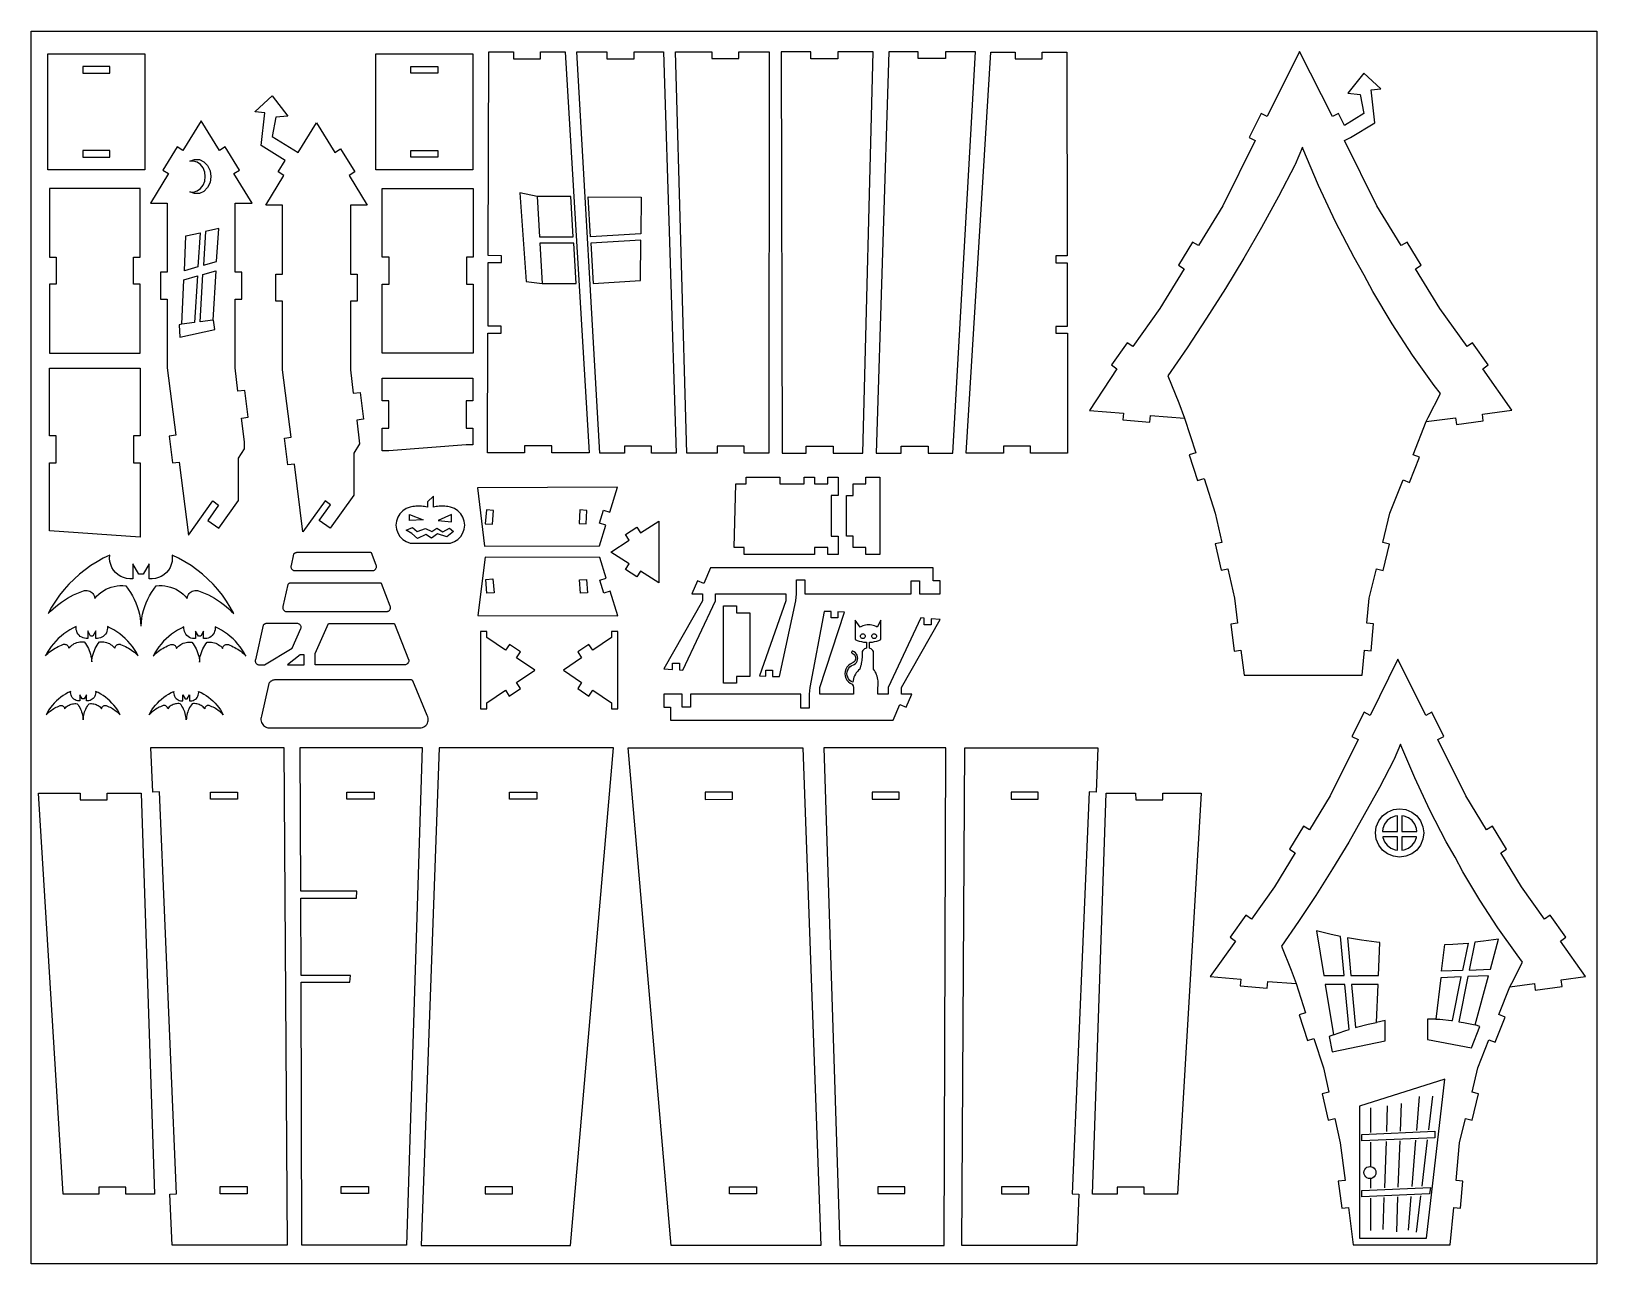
# Model space of a CAD drawing. Extents: x -206 to 348, y -176 to 260.
import ezdxf

# ---------------------------------------------------------------- set-up
doc = ezdxf.new("R2010")
doc.units = 0
doc.header["$MEASUREMENT"] = 0
doc.layers.get('0').update_dxf_attribs({"linetype": 'CONTINUOUS'})
doc.layers.add('ENGRAVING', color=1, linetype='CONTINUOUS')

msp = doc.modelspace()

# ---------------------------------------------------------------- linework, layer by layer
for points in [[(-206.37, -176.47), (-206.37, 259.63), (347.73, 259.63), (347.73, -176.47)], [(-200.51, 251.62), (-166.21, 251.62), (-166.21, 210.6), (-200.51, 210.6)], [(-84.41, 210.6), (-84.41, 251.62), (-50.12, 251.62), (-50.12, 210.6)], [(-8.89, 110.41), (-8.89, 110.43), (-22.17, 110.43), (-22.17, 112.89), (-31.77, 112.89), (-31.77, 110.43), (-44.86, 110.43), (-44.72, 152.84), (-40.05, 152.82), (-40.04, 155.27), (-44.71, 155.29), (-44.63, 177.8), (-39.89, 177.78), (-39.88, 180.23), (-44.62, 180.25), (-44.37, 252.32), (-35.73, 252.32), (-35.73, 249.94), (-26.13, 249.94), (-26.13, 252.32), (-17.43, 252.32), (-8.89, 110.43)], [(-5.11, 110.39), (-13.23, 252.32), (-2.59, 252.32), (-2.59, 249.92), (7.01, 249.92), (7.01, 252.32), (17.45, 252.32), (21.95, 110.39), (13.21, 110.39), (13.21, 112.87), (3.62, 112.87), (3.62, 110.39)], [(36.42, 110.37), (25.7, 110.38), (21.65, 252.32), (34.48, 252.32), (34.48, 250), (44.08, 250), (44.08, 252.32), (54.77, 252.31), (54.67, 110.37), (46.02, 110.37), (46.02, 112.85), (36.42, 112.85)], [(59.47, 110.37), (67.91, 110.37), (67.91, 112.78), (77.5, 112.78), (77.5, 110.37), (87.93, 110.37), (91.65, 252.32), (79.14, 252.32), (79.14, 249.93), (69.55, 249.93), (69.55, 252.32), (59.05, 252.32)], [(92.73, 110.37), (101.48, 110.38), (101.48, 112.78), (111.07, 112.78), (111.07, 110.38), (119.8, 110.38), (127.84, 252.31), (117.19, 252.31), (117.19, 250), (107.6, 250), (107.6, 252.31), (97.14, 252.31)], [(124.6, 110.38), (133.27, 252.28), (141.85, 252.28), (141.85, 249.88), (151.45, 249.88), (151.45, 252.28), (160.13, 252.28), (160.29, 180.19), (156.24, 180.18), (156.25, 177.72), (160.3, 177.73), (160.35, 155.23), (156.3, 155.22), (156.3, 152.76), (160.36, 152.77), (160.45, 110.38), (147.34, 110.38), (147.34, 112.78), (137.75, 112.78), (137.75, 110.38)], [(222.9, 31.75), (264.72, 31.75), (265.52, 40.62), (267.91, 40.4), (268.78, 49.96), (266.39, 50.18), (267.2, 59.04), (269.74, 69.43), (272.15, 68.84), (274.44, 78.16), (272.03, 78.75), (274.57, 89.14), (279.2, 100.87), (281.52, 99.95), (285.04, 108.88), (282.73, 109.79), (287.36, 121.51), (297.74, 122.9), (298.06, 120.52), (307.57, 121.79), (307.26, 124.17), (317.64, 125.55), (307.4, 140.23), (309.36, 141.62), (303.78, 149.43), (301.83, 148.04), (292.22, 161.51), (283.57, 175.63), (285.62, 176.88), (280.61, 185.07), (278.56, 183.81), (269.92, 197.93), (258.49, 220.94), (260.64, 222.01), (269.18, 227.27), (267.89, 238.87), (271.32, 239.25), (271.31, 239.29), (265.34, 244.87), (259.68, 237.7), (264.04, 237.32), (265.27, 230.52), (258.48, 226.34), (256.37, 230.6), (254.22, 229.53), (242.55, 252.54), (231.11, 229.53), (228.97, 230.6), (224.7, 222.01), (226.84, 220.94), (215.41, 197.93), (206.77, 183.81), (204.72, 185.07), (199.71, 176.88), (201.76, 175.63), (193.12, 161.51), (183.5, 148.04), (181.55, 149.43), (175.98, 141.62), (177.93, 140.23), (168.19, 125.46), (180.24, 124.49), (180.05, 122.1), (189.58, 121.34), (189.77, 123.73), (201.83, 122.76), (205.79, 110.52), (203.5, 109.78), (206.45, 100.65), (208.74, 101.39), (212.69, 89.14), (215.03, 78.77), (212.69, 78.25), (214.8, 68.89), (217.14, 69.41), (219.48, 59.04), (220.59, 50.16), (218.21, 49.86), (219.41, 40.34), (221.79, 40.64)], [(-188.16, 244.79), (-178.56, 244.79), (-178.56, 247.19), (-188.16, 247.19)], [(-72.06, 244.79), (-72.06, 247.19), (-62.47, 247.19), (-62.47, 244.79)], [(-110.2, 82.51), (-113.22, 106.48), (-115.6, 106.18), (-116.8, 115.7), (-114.42, 116), (-117.41, 139.81), (-117.41, 164.14), (-119.81, 164.14), (-119.81, 173.74), (-117.41, 173.74), (-117.41, 198.07), (-123.41, 198.07), (-116.93, 208.59), (-118.97, 209.85), (-116.47, 213.91), (-125.01, 219.18), (-123.72, 230.78), (-127.15, 231.16), (-127.14, 231.2), (-121.17, 236.77), (-115.51, 229.61), (-119.87, 229.22), (-121.1, 222.43), (-111.9, 216.76), (-105.42, 227.27), (-98.94, 216.76), (-96.9, 218.02), (-91.87, 209.85), (-93.91, 208.59), (-87.43, 198.07), (-93.43, 198.07), (-93.43, 173.74), (-91.03, 173.74), (-91.03, 164.14), (-93.43, 164.14), (-93.43, 139.81), (-92.39, 131.55), (-90.01, 131.85), (-88.81, 122.33), (-91.19, 122.03), (-90.14, 113.65), (-92.18, 110.3), (-92.18, 95.5), (-100.55, 83.77), (-104.46, 86.55), (-100.52, 92.08), (-102.41, 93.43)], [(-150.78, 81.35), (-142.16, 93.43), (-140.09, 91.95), (-143.92, 86.58), (-140.01, 83.79), (-133, 93.62), (-133, 108.58), (-130.95, 111.89), (-130.95, 114.35), (-132.01, 122.73), (-129.63, 123.03), (-130.82, 132.55), (-133.21, 132.25), (-134.24, 140.51), (-134.24, 164.84), (-131.84, 164.84), (-131.84, 174.44), (-134.24, 174.44), (-134.24, 198.77), (-128.25, 198.77), (-134.73, 209.29), (-132.68, 210.55), (-137.72, 218.72), (-139.76, 217.46), (-146.24, 227.97), (-152.71, 217.46), (-154.76, 218.72), (-159.79, 210.55), (-157.75, 209.29), (-164.22, 198.77), (-158.23, 198.77), (-158.23, 174.44), (-160.63, 174.44), (-160.63, 164.84), (-158.23, 164.84), (-158.23, 140.51), (-155.23, 116.7), (-157.61, 116.41), (-156.41, 106.88), (-154.03, 107.18)], [(-188.16, 215.04), (-178.56, 215.04), (-178.56, 217.44), (-188.16, 217.44)], [(-72.06, 215.04), (-72.06, 217.44), (-62.47, 217.44), (-62.47, 215.04)], [(-150.27, 202.84), (-148.93, 202.76), (-147.62, 203.15), (-146.47, 203.98), (-145.57, 205.17), (-144.99, 206.64), (-144.79, 208.24), (-144.99, 209.84), (-145.57, 211.3), (-146.47, 212.5), (-147.62, 213.33), (-148.93, 213.72), (-150.27, 213.64), (-148.62, 214.29), (-146.89, 214.24), (-145.27, 213.48), (-143.95, 212.12), (-143.1, 210.3), (-142.8, 208.24), (-143.1, 206.18), (-143.95, 204.36), (-145.27, 202.99), (-146.89, 202.24), (-148.62, 202.19)], [(-199.96, 145.79), (-167.81, 145.79), (-167.81, 170.12), (-170.21, 170.12), (-170.21, 179.72), (-167.81, 179.72), (-167.81, 204.05), (-199.96, 204.05), (-199.96, 179.72), (-197.56, 179.72), (-197.56, 170.12), (-199.96, 170.12)], [(-82.12, 145.79), (-82.12, 170.12), (-79.72, 170.12), (-79.72, 179.72), (-82.12, 179.72), (-82.12, 204.05), (-49.97, 204.05), (-49.97, 179.72), (-52.37, 179.72), (-52.37, 170.12), (-49.97, 170.12), (-49.97, 145.79)], [(-26.51, 186.9), (-14.52, 186.9), (-15.38, 201.12), (-27.36, 201.12)], [(-8.47, 186.94), (-9.28, 201.09), (9.48, 200.95), (9.38, 187.96)], [(-145.41, 176.85), (-140.78, 178.16), (-140.01, 189.82), (-144.68, 188.79)], [(-152.2, 174.92), (-151.63, 187.24), (-146.64, 188.35), (-147.38, 176.29)], [(-25.52, 170.4), (-13.53, 170.4), (-14.38, 184.62), (-26.37, 184.62)], [(-7.53, 170.44), (9.26, 171.4), (9.36, 185.68), (-8.34, 184.66)], [(-153.08, 155.96), (-152.35, 171.7), (-147.58, 173.06), (-148.59, 156.55)], [(-146.64, 156.81), (-145.61, 173.61), (-141, 174.92), (-142.15, 157.4)], [(-199.96, 82.89), (-199.96, 106.88), (-197.56, 106.88), (-197.56, 116.48), (-199.96, 116.48), (-199.96, 140.48), (-167.81, 140.48), (-167.81, 116.48), (-170.21, 116.48), (-170.21, 106.88), (-167.81, 106.88), (-167.81, 80.68)], [(-79.79, 111.21), (-82.19, 111.21), (-82.19, 119.23), (-79.79, 119.23), (-79.79, 128.83), (-82.19, 128.83), (-82.19, 136.85), (-50.04, 136.85), (-50.04, 128.83), (-52.44, 128.83), (-52.44, 119.23), (-50.04, 119.23), (-50.04, 113.27), (-52.44, 113.27)], [(42.46, 76.92), (43.03, 99.47), (46.69, 99.47), (46.69, 101.87), (58.58, 101.87), (58.58, 99.47), (67.25, 99.47), (67.25, 101.87), (70.85, 101.87), (70.85, 99.47), (75.55, 99.47), (75.55, 101.87), (79.23, 101.87), (79.23, 95.39), (76.81, 95.39), (76.81, 81), (79.23, 81), (79.23, 74.52), (75.55, 74.52), (75.55, 76.92), (70.85, 76.92), (70.85, 74.52), (46, 74.52), (46, 76.92)], [(84.52, 76.92), (84.52, 81), (82.23, 81), (82.23, 95.39), (84.52, 95.39), (84.52, 99.47), (88.99, 99.47), (88.99, 101.87), (94.03, 101.87), (94.03, 74.52), (88.99, 74.52), (88.99, 76.92)], [(-75.89, 80.87), (-74.88, 79.84), (-73.66, 79.06), (-72.3, 78.56), (-57.93, 78.56), (-56.57, 79.06), (-55.35, 79.84), (-54.34, 80.87), (-53.58, 82.1), (-53.1, 83.46), (-52.94, 84.9), (-53.1, 86.34), (-53.58, 87.7), (-54.34, 88.93), (-55.35, 89.96), (-56.57, 90.74), (-57.93, 91.24), (-58.43, 91.35), (-58.94, 91.44), (-59.45, 91.51), (-59.96, 91.56), (-60.48, 91.59), (-60.99, 91.61), (-61.51, 91.59), (-62.02, 91.56), (-62.53, 91.51), (-63.04, 91.44), (-63.55, 91.35), (-64.05, 91.24), (-64.05, 95.19), (-66.18, 93.09), (-66.18, 91.24), (-66.68, 91.35), (-67.19, 91.44), (-67.7, 91.51), (-68.21, 91.56), (-68.73, 91.59), (-69.24, 91.61), (-69.76, 91.59), (-70.27, 91.56), (-70.78, 91.51), (-71.29, 91.44), (-71.8, 91.35), (-72.3, 91.24), (-73.66, 90.74), (-74.88, 89.96), (-75.89, 88.93), (-76.66, 87.7), (-77.13, 86.34), (-77.29, 84.9), (-77.13, 83.46), (-76.66, 82.1)], [(-45.91, 77.46), (-5.24, 77.57), (-3, 84.9), (-5.26, 85.59), (-3.86, 90.18), (-1.6, 89.49), (1.07, 98.26), (-48.43, 98.13)], [(-45.69, 85.39), (-43.17, 85.17), (-42.75, 90.03), (-45.27, 90.25)], [(-12.47, 85.47), (-9.97, 85.32), (-9.69, 90.11), (-12.19, 90.26)], [(-73.68, 83.13), (-71.42, 83.99), (-69.76, 82.65), (-66.8, 83.69), (-64.62, 82.63), (-62.82, 83.79), (-60.74, 82.55), (-58.35, 83.83), (-56.95, 82.62), (-59.29, 80.75), (-62.54, 81.8), (-64.74, 80.22), (-66.73, 81.61), (-69.69, 80.21), (-71.64, 81.88)], [(-72.51, 86.52), (-72.51, 88.65), (-67.61, 86.81)], [(-57.68, 88.65), (-62.36, 86.52), (-57.68, 86.08)], [(3.93, 69.21), (5.22, 71.23), (-1.22, 75.37), (5.22, 79.51), (3.93, 81.53), (7.96, 84.12), (9.26, 82.11), (15.7, 86.25), (15.7, 64.49), (9.26, 68.63), (7.96, 66.61)], [(-200.4, 53.58), (-199.52, 54.46), (-198.6, 55.31), (-197.66, 56.12), (-196.68, 56.89), (-195.67, 57.63), (-194.64, 58.32), (-193.58, 58.98), (-192.5, 59.59), (-191.39, 60.16), (-190.26, 60.69), (-189.12, 61.18), (-187.95, 61.62), (-187.5, 61.74), (-187.04, 61.8), (-186.57, 61.78), (-186.11, 61.68), (-185.67, 61.52), (-185.27, 61.3), (-184.9, 61.01), (-184.58, 60.67), (-184.31, 60.28), (-184.11, 59.86), (-183.98, 59.41), (-183.91, 58.95), (-183.24, 59.73), (-182.5, 60.45), (-181.7, 61.1), (-180.85, 61.68), (-179.96, 62.19), (-179.02, 62.62), (-178.05, 62.96), (-177.05, 63.22), (-176.03, 63.39), (-175.01, 63.48), (-173.98, 63.47), (-172.95, 63.38), (-172.1, 62.27), (-171.31, 61.1), (-170.6, 59.9), (-169.95, 58.66), (-169.38, 57.38), (-168.88, 56.07), (-168.46, 54.73), (-168.12, 53.37), (-167.85, 51.99), (-167.67, 50.6), (-167.56, 49.2), (-167.52, 49.2), (-167.42, 50.6), (-167.23, 51.99), (-166.97, 53.37), (-166.63, 54.73), (-166.21, 56.07), (-165.71, 57.38), (-165.13, 58.66), (-164.49, 59.9), (-163.77, 61.1), (-162.99, 62.27), (-162.14, 63.38), (-161.11, 63.47), (-160.08, 63.48), (-159.05, 63.39), (-158.04, 63.22), (-157.04, 62.96), (-156.07, 62.62), (-155.13, 62.19), (-154.23, 61.68), (-153.38, 61.1), (-152.58, 60.45), (-151.85, 59.73), (-151.17, 58.95), (-151.11, 59.41), (-150.97, 59.86), (-150.77, 60.28), (-150.51, 60.67), (-150.19, 61.01), (-149.82, 61.3), (-149.41, 61.52), (-148.97, 61.68), (-148.51, 61.78), (-148.05, 61.8), (-147.58, 61.74), (-147.13, 61.62), (-145.97, 61.18), (-144.82, 60.69), (-143.69, 60.16), (-142.59, 59.59), (-141.5, 58.98), (-140.45, 58.32), (-139.41, 57.63), (-138.41, 56.89), (-137.43, 56.12), (-136.48, 55.31), (-135.57, 54.46), (-134.69, 53.58), (-135.92, 55.82), (-137.27, 57.99), (-138.74, 60.07), (-140.33, 62.07), (-142.03, 63.97), (-143.83, 65.78), (-145.74, 67.48), (-147.73, 69.08), (-149.81, 70.55), (-151.97, 71.91), (-154.21, 73.15), (-156.51, 74.25), (-156.45, 73.13), (-156.55, 72.02), (-156.83, 70.93), (-157.26, 69.9), (-157.85, 68.95), (-158.57, 68.09), (-159.41, 67.35), (-160.36, 66.75), (-161.38, 66.3), (-162.46, 66.01), (-163.58, 65.88), (-164.69, 65.92), (-164.69, 71.19), (-166.73, 67.53), (-168.36, 67.53), (-170.39, 71.19), (-170.39, 65.92), (-171.51, 65.88), (-172.62, 66.01), (-173.7, 66.3), (-174.73, 66.75), (-175.67, 67.35), (-176.52, 68.09), (-177.24, 68.95), (-177.82, 69.9), (-178.26, 70.93), (-178.53, 72.02), (-178.64, 73.13), (-178.58, 74.25), (-180.88, 73.15), (-183.11, 71.91), (-185.27, 70.55), (-187.35, 69.08), (-189.35, 67.48), (-191.25, 65.78), (-193.05, 63.97), (-194.75, 62.07), (-196.34, 60.07), (-197.82, 57.99), (-199.17, 55.82)], [(-114.16, 69.28), (-114.02, 69.14), (-113.87, 69.02), (-113.7, 68.92), (-113.52, 68.84), (-113.34, 68.78), (-85.29, 68.82), (-85.1, 68.88), (-84.91, 68.97), (-84.75, 69.08), (-84.6, 69.21), (-84.46, 69.37), (-84.36, 69.54), (-84.28, 69.72), (-84.22, 69.91), (-84.19, 70.11), (-84.19, 70.32), (-84.22, 70.51), (-84.28, 70.71), (-85.98, 75.05), (-86, 75.06), (-86.02, 75.08), (-86.04, 75.09), (-86.06, 75.11), (-86.08, 75.12), (-86.1, 75.13), (-86.13, 75.14), (-86.15, 75.15), (-86.17, 75.16), (-86.2, 75.16), (-86.22, 75.17), (-86.25, 75.17), (-112.12, 75.17), (-112.25, 75.17), (-112.38, 75.17), (-112.5, 75.15), (-112.63, 75.13), (-112.76, 75.1), (-112.88, 75.06), (-113, 75.01), (-113.11, 74.95), (-113.22, 74.88), (-113.32, 74.8), (-113.42, 74.72), (-113.51, 74.63), (-114.43, 70.58), (-114.47, 70.38), (-114.48, 70.19), (-114.47, 69.99), (-114.43, 69.8), (-114.36, 69.62), (-114.27, 69.44)], [(-48.26, 52.88), (1.24, 52.75), (-1.43, 61.52), (-3.69, 60.83), (-5.09, 65.42), (-2.83, 66.11), (-5.07, 73.44), (-45.74, 73.55)], [(20.65, 33.85), (20.65, 35.98), (23.05, 35.98), (23.05, 33.67), (24.25, 33.58), (35.86, 58.14), (35.86, 60.54), (60.72, 60.54), (60.72, 58.14), (51.35, 31.58), (53.65, 31.46), (53.65, 33.55), (56.05, 33.55), (56.05, 31.33), (58.45, 31.33), (64.31, 58.14), (64.53, 60.54), (64.53, 65.54), (67.4, 65.54), (67.4, 60.54), (105.08, 60.54), (105.08, 65.17), (108.08, 65.17), (108.08, 60.54), (115.3, 60.54), (115.3, 65.17), (112.9, 65.17), (112.9, 69.8), (34.07, 69.8), (31.67, 64.22), (29.47, 65.17), (27.48, 60.54), (31.17, 60.54), (31.17, 58.14), (17.48, 34.08)], [(-117.04, 54.79), (-116.91, 54.65), (-116.75, 54.53), (-116.59, 54.42), (-116.41, 54.34), (-116.22, 54.29), (-80.31, 54.33), (-80.11, 54.39), (-79.93, 54.47), (-79.76, 54.59), (-79.61, 54.72), (-79.48, 54.87), (-79.37, 55.04), (-79.29, 55.23), (-79.24, 55.42), (-79.21, 55.62), (-79.21, 55.82), (-79.24, 56.02), (-79.3, 56.22), (-82.45, 64.25), (-82.47, 64.26), (-82.49, 64.28), (-82.51, 64.3), (-82.53, 64.31), (-82.55, 64.32), (-82.57, 64.33), (-82.59, 64.34), (-82.62, 64.35), (-82.64, 64.36), (-82.67, 64.36), (-82.69, 64.37), (-82.72, 64.37), (-114.76, 64.37), (-114.84, 64.35), (-114.92, 64.33), (-115, 64.3), (-115.08, 64.27), (-115.15, 64.23), (-115.22, 64.19), (-115.29, 64.14), (-115.35, 64.09), (-115.41, 64.03), (-115.46, 63.97), (-115.51, 63.9), (-115.55, 63.83), (-117.31, 56.08), (-117.35, 55.89), (-117.36, 55.7), (-117.35, 55.5), (-117.31, 55.31), (-117.24, 55.13), (-117.15, 54.95)], [(-45.1, 60.76), (-45.52, 65.62), (-43, 65.84), (-42.58, 60.98)], [(-12.02, 60.75), (-12.3, 65.54), (-9.8, 65.69), (-9.52, 60.9)], [(38.68, 28.94), (38.68, 56.29), (43.3, 56.29), (43.3, 53.89), (47.93, 53.89), (47.93, 31.34), (43.3, 31.34), (43.3, 28.94)], [(-125.95, 35.47), (-123.79, 35.46), (-114, 41.32), (-110.94, 48.31), (-110.88, 48.53), (-110.87, 48.76), (-110.89, 48.99), (-110.95, 49.21), (-111.05, 49.41), (-111.19, 49.6), (-111.35, 49.76), (-111.54, 49.89), (-111.74, 49.98), (-111.97, 50.04), (-112.19, 50.06), (-122.87, 50.06), (-122.99, 50.07), (-123.12, 50.06), (-123.25, 50.05), (-123.38, 50.03), (-123.5, 49.99), (-123.62, 49.95), (-123.74, 49.9), (-123.86, 49.84), (-123.96, 49.77), (-124.07, 49.7), (-124.17, 49.62), (-124.26, 49.53), (-127.04, 37.26), (-127.08, 37.07), (-127.09, 36.87), (-127.08, 36.68), (-127.04, 36.49), (-126.97, 36.3), (-126.88, 36.13), (-126.77, 35.97), (-126.63, 35.82), (-126.48, 35.7), (-126.32, 35.6), (-126.14, 35.52)], [(-105.84, 35.48), (-105.84, 39.51), (-101.17, 50.06), (-78.04, 50.06), (-78.02, 50.06), (-77.99, 50.06), (-77.97, 50.05), (-77.94, 50.05), (-77.92, 50.04), (-77.9, 50.03), (-77.87, 50.02), (-77.85, 50), (-77.83, 49.99), (-77.81, 49.98), (-77.79, 49.96), (-77.77, 49.94), (-72.85, 37.39), (-72.79, 37.2), (-72.76, 37), (-72.76, 36.8), (-72.79, 36.6), (-72.84, 36.4), (-72.93, 36.22), (-73.03, 36.05), (-73.16, 35.9), (-73.31, 35.76), (-73.48, 35.65), (-73.66, 35.56), (-73.86, 35.5)], [(72.75, 25.07), (72.75, 27.47), (81.43, 54.03), (79.12, 54.16), (79.12, 52.07), (76.72, 52.07), (76.72, 54.29), (74.32, 54.29), (69.15, 27.47), (68.93, 25.07), (68.93, 20.07), (66.07, 20.07), (66.07, 25.07), (27, 25.07), (27, 20.44), (24, 20.44), (24, 25.07), (17.48, 25.07), (17.48, 20.44), (19.88, 20.44), (19.88, 15.82), (98.71, 15.82), (101.1, 21.39), (103.31, 20.44), (105.3, 25.07), (101.61, 25.07), (101.61, 27.47), (115.3, 51.53), (112.12, 51.77), (112.12, 49.63), (109.72, 49.63), (109.72, 51.94), (108.52, 52.03), (96.91, 27.47), (96.91, 25.07), (93.31, 25.07), (93.31, 27.47), (93.39, 28.03), (93.44, 28.6), (93.44, 29.17), (93.4, 29.74), (93.33, 30.31), (93.21, 30.87), (93.05, 31.42), (92.86, 31.95), (92.63, 32.47), (92.36, 32.98), (92.06, 33.46), (91.72, 33.92), (91.72, 40.14), (91.51, 40.5), (91.24, 40.81), (90.91, 41.07), (90.54, 41.26), (90.29, 41.34), (90.29, 43.41), (90.6, 43.42), (91.37, 43.51), (92.15, 43.65), (92.9, 43.84), (93.65, 44.09), (94.37, 44.39), (94.37, 51.23), (93.1, 48.72), (92.63, 48.97), (92.14, 49.19), (91.63, 49.35), (91.11, 49.47), (90.58, 49.55), (90.04, 49.57), (89.5, 49.55), (88.97, 49.47), (88.45, 49.35), (87.94, 49.19), (87.45, 48.97), (86.98, 48.72), (85.25, 51.23), (85.25, 44.39), (85.98, 44.09), (86.72, 43.84), (87.48, 43.65), (88.25, 43.51), (89.03, 43.42), (89.31, 43.41), (89.31, 41.38), (88.91, 41.26), (88.54, 41.07), (88.21, 40.81), (87.94, 40.5), (87.73, 40.14), (87.75, 39.61), (87.75, 39.09), (87.74, 38.56), (87.71, 38.04), (87.66, 37.51), (87.6, 36.99), (87.52, 36.47), (87.43, 35.96), (87.32, 35.44), (87.19, 34.93), (87.05, 34.43), (86.9, 33.92), (86.44, 33.53), (86.03, 33.1), (85.65, 32.62), (85.33, 32.12), (85.05, 31.58), (84.83, 31.03), (84.65, 30.45), (84.54, 29.86), (84.48, 29.26), (83.88, 29.55), (83.36, 29.96), (82.93, 30.46), (82.61, 31.04), (82.41, 31.67), (82.34, 32.32), (82.41, 32.98), (82.61, 33.61), (82.93, 34.19), (83.36, 34.69), (83.88, 35.1), (84.95, 35.62), (85.36, 35.94), (85.7, 36.33), (85.96, 36.79), (86.12, 37.29), (86.17, 37.81), (86.12, 38.33), (85.96, 38.83), (85.7, 39.28), (85.36, 39.68), (84.95, 40), (84.48, 40.23), (84.39, 40.25), (84.31, 40.25), (84.22, 40.23), (84.15, 40.18), (84.08, 40.12), (84.03, 40.05), (84.01, 39.97), (84, 39.88), (84.01, 39.8), (84.05, 39.72), (84.1, 39.65), (84.17, 39.59), (84.57, 39.39), (84.87, 39.16), (85.12, 38.88), (85.3, 38.55), (85.41, 38.18), (85.45, 37.81), (85.41, 37.43), (85.3, 37.07), (85.12, 36.74), (84.87, 36.45), (84.57, 36.22), (83.51, 35.7), (82.87, 35.21), (82.34, 34.6), (81.95, 33.9), (81.71, 33.13), (81.63, 32.32), (81.71, 31.52), (81.95, 30.75), (82.34, 30.05), (82.87, 29.44), (83.51, 28.94), (84.17, 28.62), (84.53, 28.06), (84.64, 27.47), (84.64, 25.07)], [(-201.38, 38.64), (-200.94, 39.08), (-200.48, 39.5), (-200.01, 39.91), (-199.52, 40.29), (-199.02, 40.66), (-198.5, 41.01), (-197.97, 41.33), (-197.43, 41.64), (-196.88, 41.93), (-196.31, 42.19), (-195.74, 42.44), (-195.16, 42.66), (-194.93, 42.72), (-194.7, 42.74), (-194.47, 42.73), (-194.24, 42.69), (-194.02, 42.61), (-193.81, 42.49), (-193.63, 42.35), (-193.47, 42.18), (-193.34, 41.99), (-193.24, 41.78), (-193.17, 41.55), (-193.14, 41.32), (-192.8, 41.71), (-192.43, 42.07), (-192.03, 42.4), (-191.61, 42.69), (-191.16, 42.94), (-190.69, 43.15), (-190.2, 43.33), (-189.71, 43.46), (-189.2, 43.54), (-188.68, 43.58), (-188.17, 43.58), (-187.66, 43.54), (-187.23, 42.98), (-186.84, 42.4), (-186.48, 41.8), (-186.16, 41.17), (-185.87, 40.53), (-185.62, 39.88), (-185.41, 39.21), (-185.24, 38.53), (-185.11, 37.84), (-185.01, 37.15), (-184.96, 36.45), (-184.94, 36.45), (-184.89, 37.15), (-184.8, 37.84), (-184.67, 38.53), (-184.49, 39.21), (-184.28, 39.88), (-184.03, 40.53), (-183.75, 41.17), (-183.42, 41.8), (-183.07, 42.4), (-182.67, 42.98), (-182.25, 43.54), (-181.73, 43.58), (-181.22, 43.58), (-180.71, 43.54), (-180.2, 43.46), (-179.7, 43.33), (-179.21, 43.15), (-178.75, 42.94), (-178.3, 42.69), (-177.87, 42.4), (-177.47, 42.07), (-177.1, 41.71), (-176.77, 41.32), (-176.73, 41.55), (-176.67, 41.78), (-176.57, 41.99), (-176.43, 42.18), (-176.27, 42.35), (-176.09, 42.49), (-175.89, 42.61), (-175.67, 42.69), (-175.44, 42.73), (-175.2, 42.74), (-174.97, 42.72), (-174.75, 42.66), (-174.16, 42.44), (-173.59, 42.19), (-173.03, 41.93), (-172.47, 41.64), (-171.93, 41.33), (-171.4, 41.01), (-170.89, 40.66), (-170.38, 40.29), (-169.9, 39.91), (-169.42, 39.5), (-168.96, 39.08), (-168.52, 38.64), (-169.14, 39.76), (-169.82, 40.84), (-170.55, 41.88), (-171.35, 42.88), (-172.2, 43.83), (-173.1, 44.74), (-174.05, 45.59), (-175.05, 46.38), (-176.09, 47.12), (-177.17, 47.8), (-178.28, 48.42), (-179.43, 48.97), (-179.4, 48.41), (-179.46, 47.86), (-179.59, 47.31), (-179.81, 46.8), (-180.1, 46.32), (-180.47, 45.89), (-180.89, 45.52), (-181.36, 45.22), (-181.87, 45), (-182.41, 44.85), (-182.97, 44.79), (-183.53, 44.81), (-183.53, 47.44), (-184.54, 45.61), (-185.36, 45.61), (-186.38, 47.44), (-186.38, 44.81), (-186.94, 44.79), (-187.49, 44.85), (-188.03, 45), (-188.54, 45.22), (-189.02, 45.52), (-189.44, 45.89), (-189.8, 46.32), (-190.09, 46.8), (-190.31, 47.31), (-190.45, 47.86), (-190.5, 48.41), (-190.47, 48.97), (-191.62, 48.42), (-192.74, 47.8), (-193.82, 47.12), (-194.86, 46.38), (-195.85, 45.59), (-196.81, 44.74), (-197.71, 43.83), (-198.56, 42.88), (-199.35, 41.88), (-200.09, 40.84), (-200.76, 39.76)], [(-163.25, 38.57), (-162.81, 39.01), (-162.35, 39.43), (-161.88, 39.84), (-161.39, 40.23), (-160.89, 40.59), (-160.37, 40.94), (-159.84, 41.27), (-159.3, 41.58), (-158.75, 41.86), (-158.18, 42.13), (-157.61, 42.37), (-157.03, 42.59), (-156.8, 42.65), (-156.57, 42.68), (-156.34, 42.67), (-156.11, 42.62), (-155.89, 42.54), (-155.68, 42.43), (-155.5, 42.28), (-155.34, 42.11), (-155.21, 41.92), (-155.11, 41.71), (-155.04, 41.49), (-155.01, 41.26), (-154.67, 41.65), (-154.3, 42.01), (-153.9, 42.33), (-153.48, 42.62), (-153.03, 42.88), (-152.56, 43.09), (-152.08, 43.26), (-151.58, 43.39), (-151.07, 43.48), (-150.56, 43.52), (-150.04, 43.52), (-149.53, 43.47), (-149.1, 42.91), (-148.71, 42.33), (-148.35, 41.73), (-148.03, 41.11), (-147.74, 40.47), (-147.49, 39.81), (-147.28, 39.14), (-147.11, 38.46), (-146.98, 37.78), (-146.89, 37.08), (-146.83, 36.38), (-146.81, 36.38), (-146.76, 37.08), (-146.67, 37.78), (-146.54, 38.46), (-146.37, 39.14), (-146.15, 39.81), (-145.91, 40.47), (-145.62, 41.11), (-145.3, 41.73), (-144.94, 42.33), (-144.55, 42.91), (-144.12, 43.47), (-143.61, 43.52), (-143.09, 43.52), (-142.58, 43.48), (-142.07, 43.39), (-141.57, 43.26), (-141.09, 43.09), (-140.62, 42.88), (-140.17, 42.62), (-139.74, 42.33), (-139.34, 42.01), (-138.98, 41.65), (-138.64, 41.26), (-138.61, 41.49), (-138.54, 41.71), (-138.44, 41.92), (-138.31, 42.11), (-138.15, 42.28), (-137.96, 42.43), (-137.76, 42.54), (-137.54, 42.62), (-137.31, 42.67), (-137.08, 42.68), (-136.84, 42.65), (-136.62, 42.59), (-136.04, 42.37), (-135.46, 42.13), (-134.9, 41.86), (-134.35, 41.58), (-133.8, 41.27), (-133.27, 40.94), (-132.76, 40.59), (-132.26, 40.23), (-131.77, 39.84), (-131.29, 39.43), (-130.84, 39.01), (-130.4, 38.57), (-131.01, 39.69), (-131.69, 40.77), (-132.42, 41.81), (-133.22, 42.81), (-134.07, 43.77), (-134.97, 44.67), (-135.92, 45.52), (-136.92, 46.32), (-137.96, 47.06), (-139.04, 47.74), (-140.16, 48.35), (-141.31, 48.91), (-141.28, 48.35), (-141.33, 47.79), (-141.47, 47.25), (-141.68, 46.73), (-141.98, 46.25), (-142.34, 45.83), (-142.76, 45.46), (-143.23, 45.16), (-143.74, 44.93), (-144.28, 44.78), (-144.84, 44.72), (-145.4, 44.74), (-145.4, 47.38), (-146.42, 45.55), (-147.23, 45.55), (-148.25, 47.38), (-148.25, 44.74), (-148.81, 44.72), (-149.36, 44.78), (-149.9, 44.93), (-150.42, 45.16), (-150.89, 45.46), (-151.31, 45.83), (-151.67, 46.25), (-151.96, 46.73), (-152.18, 47.25), (-152.32, 47.79), (-152.37, 48.35), (-152.34, 48.91), (-153.49, 48.35), (-154.61, 47.74), (-155.69, 47.06), (-156.73, 46.32), (-157.73, 45.52), (-158.68, 44.67), (-159.58, 43.77), (-160.43, 42.81), (-161.22, 41.81), (-161.96, 40.77), (-162.64, 39.69)], [(-47.4, 19.86), (-45.18, 19.86), (-45.18, 21.96), (-38.56, 26.44), (-37.18, 24.41), (-33.2, 27.11), (-34.58, 29.14), (-28.18, 33.53), (-34.59, 37.93), (-33.18, 40.01), (-37.16, 42.7), (-38.56, 40.63), (-45.18, 45.11), (-45.18, 47.21), (-47.4, 47.21)], [(-12.95, 27.11), (-8.97, 24.41), (-7.6, 26.44), (-0.98, 21.96), (-0.98, 19.86), (1.24, 19.86), (1.24, 47.21), (-0.98, 47.21), (-0.98, 45.11), (-7.6, 40.63), (-9, 42.7), (-12.97, 40.01), (-11.57, 37.93), (-17.98, 33.53), (-11.58, 29.14)], [(87.37, 44.96), (87.24, 45.14), (87.15, 45.34), (87.12, 45.56), (87.15, 45.79), (87.24, 45.99), (87.37, 46.17), (87.55, 46.3), (87.75, 46.39), (87.98, 46.42), (88.2, 46.39), (88.4, 46.3), (88.58, 46.17), (88.72, 45.99), (88.8, 45.79), (88.83, 45.56), (88.8, 45.34), (88.72, 45.14), (88.58, 44.96), (88.4, 44.82), (88.2, 44.74), (87.98, 44.71), (87.75, 44.74), (87.55, 44.82)], [(91.36, 44.96), (91.22, 45.14), (91.14, 45.34), (91.11, 45.56), (91.14, 45.79), (91.22, 45.99), (91.36, 46.17), (91.54, 46.3), (91.74, 46.39), (91.96, 46.42), (92.18, 46.39), (92.39, 46.3), (92.57, 46.17), (92.7, 45.99), (92.79, 45.79), (92.82, 45.56), (92.79, 45.34), (92.7, 45.14), (92.57, 44.96), (92.39, 44.82), (92.18, 44.74), (91.96, 44.71), (91.74, 44.74), (91.54, 44.82)], [(-115.65, 35.47), (-109.8, 35.47), (-109.8, 39.02), (-111.19, 39.02)], [(261.52, -169.8), (295.91, -169.84), (297.12, -156.56), (299.51, -156.78), (300.38, -147.22), (297.99, -147), (299.2, -133.73), (301.32, -125.08), (303.65, -125.65), (305.93, -116.33), (303.6, -115.76), (305.72, -107.11), (309.61, -97.25), (311.85, -98.13), (315.37, -89.21), (313.14, -88.33), (317.03, -78.47), (325.67, -77.32), (325.99, -79.7), (335.5, -78.43), (335.18, -76.05), (343.82, -74.9), (334.88, -62.37), (336.83, -60.98), (331.26, -53.17), (329.31, -54.56), (321.12, -43.09), (313.77, -31.08), (315.81, -29.83), (310.8, -21.64), (308.76, -22.89), (301.4, -10.88), (291.54, 8.98), (293.68, 10.05), (289.41, 18.64), (287.26, 17.57), (277.4, 37.43), (267.53, 17.57), (265.38, 18.64), (261.11, 10.05), (263.26, 8.98), (253.39, -10.88), (246.03, -22.89), (243.99, -21.64), (238.98, -29.83), (241.02, -31.08), (233.67, -43.09), (225.49, -54.56), (223.53, -53.17), (217.96, -60.98), (219.91, -62.37), (210.97, -74.9), (221.74, -75.79), (221.55, -78.19), (231.09, -78.95), (231.28, -76.56), (241.38, -77.37), (244.71, -87.67), (242.42, -88.41), (245.37, -97.54), (247.66, -96.8), (250.99, -107.11), (252.95, -115.81), (250.6, -116.33), (252.7, -125.63), (255.04, -125.1), (256.99, -133.73), (258.65, -147.02), (256.27, -147.32), (257.47, -156.84), (259.85, -156.54)], [(-124.14, 13.99), (-123.8, 13.7), (-123.42, 13.46), (-123.01, 13.28), (-122.59, 13.16), (-68.34, 13.16), (-67.89, 13.28), (-67.46, 13.46), (-67.07, 13.72), (-66.72, 14.02), (-66.42, 14.38), (-66.18, 14.78), (-66.01, 15.22), (-65.9, 15.67), (-65.87, 16.14), (-65.91, 16.6), (-66.03, 17.05), (-66.21, 17.48), (-71.37, 29.83), (-71.41, 29.87), (-71.45, 29.91), (-71.5, 29.95), (-71.54, 29.98), (-71.59, 30.01), (-71.64, 30.03), (-71.69, 30.06), (-71.75, 30.07), (-71.8, 30.09), (-71.86, 30.1), (-71.92, 30.11), (-71.97, 30.11), (-120.31, 30.11), (-120.51, 30.08), (-120.7, 30.04), (-120.89, 29.98), (-121.08, 29.91), (-121.26, 29.82), (-121.43, 29.72), (-121.6, 29.61), (-121.75, 29.48), (-121.9, 29.35), (-122.03, 29.2), (-122.15, 29.05), (-122.27, 28.88), (-124.9, 17.27), (-125.02, 16.84), (-125.08, 16.4), (-125.07, 15.95), (-125, 15.52), (-124.87, 15.09), (-124.68, 14.69), (-124.43, 14.32)], [(-201.16, 17.78), (-200.81, 18.13), (-200.44, 18.47), (-200.07, 18.79), (-199.68, 19.1), (-199.27, 19.4), (-198.86, 19.68), (-198.44, 19.94), (-198, 20.18), (-197.56, 20.41), (-197.11, 20.62), (-196.65, 20.82), (-196.19, 21), (-196, 21.04), (-195.82, 21.07), (-195.63, 21.06), (-195.45, 21.02), (-195.27, 20.96), (-195.11, 20.87), (-194.96, 20.75), (-194.83, 20.61), (-194.73, 20.46), (-194.65, 20.29), (-194.59, 20.11), (-194.57, 19.93), (-194.3, 20.24), (-194, 20.53), (-193.69, 20.79), (-193.35, 21.02), (-192.99, 21.22), (-192.61, 21.39), (-192.22, 21.53), (-191.82, 21.64), (-191.42, 21.7), (-191.01, 21.74), (-190.59, 21.74), (-190.18, 21.7), (-189.84, 21.25), (-189.53, 20.79), (-189.24, 20.31), (-188.98, 19.81), (-188.76, 19.3), (-188.56, 18.77), (-188.39, 18.24), (-188.25, 17.69), (-188.14, 17.14), (-188.07, 16.59), (-188.03, 16.03), (-188.01, 16.03), (-187.97, 16.59), (-187.9, 17.14), (-187.79, 17.69), (-187.65, 18.24), (-187.49, 18.77), (-187.29, 19.3), (-187.06, 19.81), (-186.8, 20.31), (-186.51, 20.79), (-186.2, 21.25), (-185.86, 21.7), (-185.45, 21.74), (-185.04, 21.74), (-184.62, 21.7), (-184.22, 21.64), (-183.82, 21.53), (-183.43, 21.39), (-183.06, 21.22), (-182.7, 21.02), (-182.36, 20.79), (-182.04, 20.53), (-181.74, 20.24), (-181.47, 19.93), (-181.45, 20.11), (-181.39, 20.29), (-181.31, 20.46), (-181.21, 20.61), (-181.08, 20.75), (-180.93, 20.87), (-180.77, 20.96), (-180.59, 21.02), (-180.41, 21.06), (-180.22, 21.07), (-180.04, 21.04), (-179.86, 21), (-179.39, 20.82), (-178.93, 20.62), (-178.48, 20.41), (-178.04, 20.18), (-177.61, 19.94), (-177.18, 19.68), (-176.77, 19.4), (-176.37, 19.1), (-175.98, 18.79), (-175.6, 18.47), (-175.23, 18.13), (-174.88, 17.78), (-175.37, 18.68), (-175.91, 19.54), (-176.5, 20.38), (-177.14, 21.17), (-177.82, 21.94), (-178.54, 22.66), (-179.3, 23.34), (-180.1, 23.98), (-180.93, 24.57), (-181.79, 25.11), (-182.69, 25.61), (-183.61, 26.05), (-183.58, 25.6), (-183.63, 25.15), (-183.73, 24.72), (-183.91, 24.31), (-184.14, 23.93), (-184.43, 23.58), (-184.77, 23.29), (-185.15, 23.05), (-185.56, 22.87), (-185.99, 22.75), (-186.43, 22.7), (-186.88, 22.72), (-186.88, 24.82), (-187.69, 23.36), (-188.35, 23.36), (-189.16, 24.82), (-189.16, 22.72), (-189.61, 22.7), (-190.05, 22.75), (-190.49, 22.87), (-190.9, 23.05), (-191.27, 23.29), (-191.61, 23.58), (-191.9, 23.93), (-192.13, 24.31), (-192.31, 24.72), (-192.42, 25.15), (-192.46, 25.6), (-192.43, 26.05), (-193.35, 25.61), (-194.25, 25.11), (-195.11, 24.57), (-195.95, 23.98), (-196.74, 23.34), (-197.5, 22.66), (-198.23, 21.94), (-198.91, 21.17), (-199.54, 20.38), (-200.13, 19.54), (-200.67, 18.68)], [(-164.68, 17.78), (-164.19, 18.68), (-163.65, 19.54), (-163.06, 20.38), (-162.42, 21.17), (-161.74, 21.94), (-161.02, 22.66), (-160.26, 23.34), (-159.46, 23.98), (-158.63, 24.57), (-157.77, 25.11), (-156.87, 25.61), (-155.95, 26.05), (-155.98, 25.6), (-155.94, 25.15), (-155.83, 24.72), (-155.65, 24.31), (-155.42, 23.93), (-155.13, 23.58), (-154.79, 23.29), (-154.41, 23.05), (-154, 22.87), (-153.57, 22.75), (-153.13, 22.7), (-152.68, 22.72), (-152.68, 24.82), (-151.87, 23.36), (-151.21, 23.36), (-150.4, 24.82), (-150.4, 22.72), (-149.95, 22.7), (-149.51, 22.75), (-149.08, 22.87), (-148.67, 23.05), (-148.29, 23.29), (-147.95, 23.58), (-147.66, 23.93), (-147.43, 24.31), (-147.25, 24.72), (-147.14, 25.15), (-147.1, 25.6), (-147.13, 26.05), (-146.21, 25.61), (-145.31, 25.11), (-144.45, 24.57), (-143.61, 23.98), (-142.82, 23.34), (-142.06, 22.66), (-141.33, 21.94), (-140.66, 21.17), (-140.02, 20.38), (-139.43, 19.54), (-138.89, 18.68), (-138.4, 17.78), (-138.75, 18.13), (-139.12, 18.47), (-139.49, 18.79), (-139.89, 19.1), (-140.29, 19.4), (-140.7, 19.68), (-141.12, 19.94), (-141.56, 20.18), (-142, 20.41), (-142.45, 20.62), (-142.91, 20.82), (-143.38, 21), (-143.56, 21.04), (-143.74, 21.07), (-143.93, 21.06), (-144.11, 21.02), (-144.29, 20.96), (-144.45, 20.87), (-144.6, 20.75), (-144.73, 20.61), (-144.83, 20.46), (-144.91, 20.29), (-144.97, 20.11), (-144.99, 19.93), (-145.26, 20.24), (-145.56, 20.53), (-145.87, 20.79), (-146.22, 21.02), (-146.57, 21.22), (-146.95, 21.39), (-147.34, 21.53), (-147.74, 21.64), (-148.14, 21.7), (-148.55, 21.74), (-148.97, 21.74), (-149.38, 21.7), (-149.72, 21.25), (-150.03, 20.79), (-150.32, 20.31), (-150.58, 19.81), (-150.81, 19.3), (-151, 18.77), (-151.17, 18.24), (-151.31, 17.69), (-151.42, 17.14), (-151.49, 16.59), (-151.53, 16.03), (-151.55, 16.03), (-151.59, 16.59), (-151.66, 17.14), (-151.77, 17.69), (-151.91, 18.24), (-152.07, 18.77), (-152.27, 19.3), (-152.5, 19.81), (-152.76, 20.31), (-153.05, 20.79), (-153.36, 21.25), (-153.7, 21.7), (-154.11, 21.74), (-154.53, 21.74), (-154.94, 21.7), (-155.34, 21.64), (-155.74, 21.53), (-156.13, 21.39), (-156.5, 21.22), (-156.86, 21.02), (-157.2, 20.79), (-157.52, 20.53), (-157.82, 20.24), (-158.09, 19.93), (-158.11, 20.11), (-158.17, 20.29), (-158.25, 20.46), (-158.35, 20.61), (-158.48, 20.75), (-158.63, 20.87), (-158.79, 20.96), (-158.97, 21.02), (-159.15, 21.06), (-159.34, 21.07), (-159.52, 21.04), (-159.7, 21), (-160.17, 20.82), (-160.63, 20.62), (-161.08, 20.41), (-161.52, 20.18), (-161.95, 19.94), (-162.38, 19.68), (-162.79, 19.4), (-163.19, 19.1), (-163.58, 18.79), (-163.96, 18.47), (-164.33, 18.13)], [(-156.56, -169.97), (-157.33, -151.82), (-154.93, -151.72), (-160.99, -9.51), (-163.39, -9.61), (-164.06, 6.14), (-116.99, 6.14), (-115.82, -169.97)], [(-110.58, -169.97), (-110.89, -76.87), (-93.57, -76.87), (-93.39, -74.47), (-110.9, -74.47), (-110.99, -47.09), (-91.29, -47.09), (-91.11, -44.69), (-111, -44.69), (-111.17, 6.14), (-67.99, 6.14), (-73.62, -169.97)], [(-68.37, -169.98), (-15.48, -169.98), (-0.26, 6.12), (-62.04, 6.12)], [(20.16, -169.99), (4.95, 6.11), (66.73, 6.11), (73.06, -169.99)], [(79.85, -169.99), (116.81, -169.99), (117.4, 6.12), (74.22, 6.12)], [(122.96, -170), (124.13, 6.12), (171.2, 6.12), (170.53, -9.63), (168.13, -9.53), (162.07, -151.74), (164.47, -151.85), (163.69, -169.99)], [(-195.12, -151.84), (-203.8, -9.98), (-189.08, -9.97), (-189.07, -12.33), (-179.51, -12.33), (-179.51, -9.96), (-167.51, -9.96), (-162.73, -151.82), (-172.86, -151.83), (-172.86, -149.39), (-182.43, -149.4), (-182.42, -151.83)], [(-142.92, -12.11), (-142.92, -9.6), (-133.33, -9.6), (-133.33, -12.11)], [(-94.64, -12.11), (-94.64, -9.6), (-85.05, -9.6), (-85.05, -12.11)], [(-37.13, -12.14), (-37.13, -9.63), (-27.48, -9.63), (-27.48, -12.14)], [(32.17, -12.15), (41.82, -12.14), (41.82, -9.64), (32.17, -9.64)], [(91.28, -12.13), (100.87, -12.13), (100.87, -9.62), (91.28, -9.62)], [(140.47, -12.14), (150.06, -12.14), (150.06, -9.63), (140.47, -9.63)], [(169.27, -151.85), (174.07, -9.97), (184.54, -9.96), (184.55, -12.35), (194.14, -12.33), (194.14, -9.95), (207.67, -9.93), (199.35, -151.85), (187.58, -151.85), (187.58, -149.41), (177.98, -149.41), (177.98, -151.85)], [(271.88, -23.53), (277.19, -23.53), (277.19, -17.98), (276.39, -18.08), (274.9, -18.7), (273.62, -19.68), (272.64, -20.96), (272.02, -22.45)], [(278.79, -23.53), (284.1, -23.53), (283.96, -22.45), (283.34, -20.96), (282.36, -19.68), (281.08, -18.7), (279.59, -18.08), (278.79, -17.98)], [(274.9, -29.41), (276.39, -30.02), (277.19, -30.13), (277.19, -25.39), (271.98, -25.39), (272.02, -25.65), (272.64, -27.14), (273.62, -28.42)], [(278.79, -30.13), (279.59, -30.02), (281.08, -29.41), (282.36, -28.42), (283.34, -27.14), (283.96, -25.65), (283.99, -25.39), (278.79, -25.39)], [(251.12, -74.44), (258.31, -74.44), (257.04, -60.65), (253.79, -59.98), (248.52, -58.71)], [(260.7, -74.44), (270.5, -74.44), (270.98, -62.8), (269.8, -62.68), (264.43, -61.97), (259.48, -61.14)], [(292.84, -72.96), (293.94, -63.54), (296.85, -63.41), (302.19, -62.99), (300.26, -72.66)], [(302.61, -72.56), (310.09, -72.25), (312.99, -61.58), (307.63, -62.38), (304.57, -62.72)], [(290.84, -89.89), (292.16, -89.97), (296.39, -90.42), (296.7, -90.47), (299.8, -74.96), (292.57, -75.26)], [(298.96, -90.83), (300.59, -91.09), (304.76, -91.97), (309.47, -74.56), (302.15, -74.86)], [(254.6, -95.5), (258.6, -94.05), (260.07, -93.59), (258.6, -77.64), (251.65, -77.64)], [(262.4, -92.88), (262.66, -92.8), (266.79, -91.76), (269.8, -91.15), (270.37, -77.64), (261, -77.64)], [(-139.54, -151.72), (-139.54, -149.21), (-129.94, -149.21), (-129.94, -151.72)], [(-96.64, -151.61), (-96.65, -149.21), (-87.05, -149.21), (-87.04, -151.61)], [(-45.67, -149.22), (-45.67, -151.72), (-36.08, -151.73), (-36.07, -149.22)], [(40.76, -151.73), (40.76, -149.23), (50.36, -149.23), (50.36, -151.73)], [(93.28, -151.63), (102.88, -151.63), (102.88, -149.23), (93.28, -149.23)], [(137.08, -151.74), (146.68, -151.74), (146.68, -149.24), (137.08, -149.24)]]:
    msp.add_lwpolyline(points, close=True)
at = {"layer": 'ENGRAVING'}
for points in [[(287.36, 121.51), (288.04, 122.99), (292.39, 131.41), (290.2, 134.25), (282.55, 145.06), (275.33, 156.17), (268.54, 167.54), (265.37, 173.36), (261.86, 179.54), (255.31, 192.19), (249.26, 205.07), (243.72, 218.19), (243.57, 218.59), (241.04, 212.55), (240.91, 212.31), (235.11, 201.21), (229.08, 190.24), (222.83, 179.38), (216.35, 168.66), (209.66, 158.08), (202.74, 147.63), (195.88, 137.71), (199.78, 128.19), (201.83, 122.76)], [(-27.36, 201.12), (-33.49, 202.43), (-31.21, 171.04), (-25.52, 170.4)], [(-153.08, 155.96), (-154.06, 155.77), (-153.74, 151.37), (-141.37, 154.12), (-141.82, 157.37), (-142.15, 157.4)], [(317.03, -78.47), (317.64, -77.17), (321.48, -69.72), (319.55, -67.21), (312.78, -57.64), (306.39, -47.82), (300.39, -37.76), (297.59, -32.62), (294.47, -27.14), (288.68, -15.96), (283.33, -4.56), (278.43, 7.04), (278.3, 7.4), (276.06, 2.06), (275.95, 1.84), (270.82, -7.97), (265.48, -17.69), (259.95, -27.28), (254.22, -36.77), (248.3, -46.13), (242.18, -55.37), (236.11, -64.15), (239.56, -72.57), (241.38, -77.37)], [(254.6, -95.5), (252.99, -96.08), (254.12, -101.52), (272.81, -97.64), (272.81, -90.37), (269.8, -91.15)], [(290.84, -89.89), (287.85, -89.89), (287.85, -97.16), (303.39, -100.09), (306.34, -92.53), (304.76, -91.97)], [(267.71, -121.33), (267.71, -130)], [(273.62, -120.61), (273.28, -129.75)], [(278.48, -119.77), (278.12, -129.54)], [(284.93, -117.34), (283.94, -129.28)], [(289.58, -117.23), (288.17, -129.1)], [(283.65, -132.78), (282.29, -149.16)], [(287.76, -132.59), (285.82, -149)], [(267.71, -133.48), (267.71, -142.1)], [(273.16, -133.24), (272.57, -149.59)], [(278, -133.03), (277.4, -149.38)], [(267.71, -146.31), (267.71, -149.8)], [(267.71, -153.28), (267.71, -164.78)], [(272.44, -153.07), (272.03, -164.32)], [(277.28, -152.86), (276.83, -165.18)], [(282, -152.65), (281.01, -164.61)], [(285.41, -152.5), (283.89, -165.35)]]:
    msp.add_lwpolyline(points, dxfattribs=at)
for points in [[(277.99, -32.6), (275.78, -32.31), (273.71, -31.46), (271.94, -30.1), (270.59, -28.33), (269.73, -26.27), (269.44, -24.05), (269.73, -21.84), (270.59, -19.78), (271.94, -18.01), (273.71, -16.65), (275.78, -15.8), (277.99, -15.51), (280.2, -15.8), (282.26, -16.65), (284.03, -18.01), (285.39, -19.78), (286.24, -21.84), (286.53, -24.05), (286.24, -26.27), (285.39, -28.33), (284.03, -30.1), (282.26, -31.46), (280.2, -32.31)], [(263.81, -167.44), (287.52, -167.46), (293.95, -111.15), (263.81, -120.71)], [(264.61, -133.02), (264.61, -130.74), (290.4, -129.6), (290.4, -131.88)], [(267.48, -146.34), (266.92, -146.27), (266.41, -146.05), (265.96, -145.71), (265.63, -145.27), (265.41, -144.76), (265.34, -144.2), (265.41, -143.65), (265.63, -143.13), (265.96, -142.69), (266.41, -142.35), (266.92, -142.14), (267.48, -142.07), (268.03, -142.14), (268.54, -142.35), (268.99, -142.69), (269.33, -143.13), (269.54, -143.65), (269.61, -144.2), (269.54, -144.76), (269.33, -145.27), (268.99, -145.71), (268.54, -146.05), (268.03, -146.27)], [(264.61, -152.82), (264.61, -150.54), (288.88, -149.47), (288.52, -151.76)]]:
    msp.add_lwpolyline(points, close=True, dxfattribs=at)

doc.saveas('drawing.dxf')
